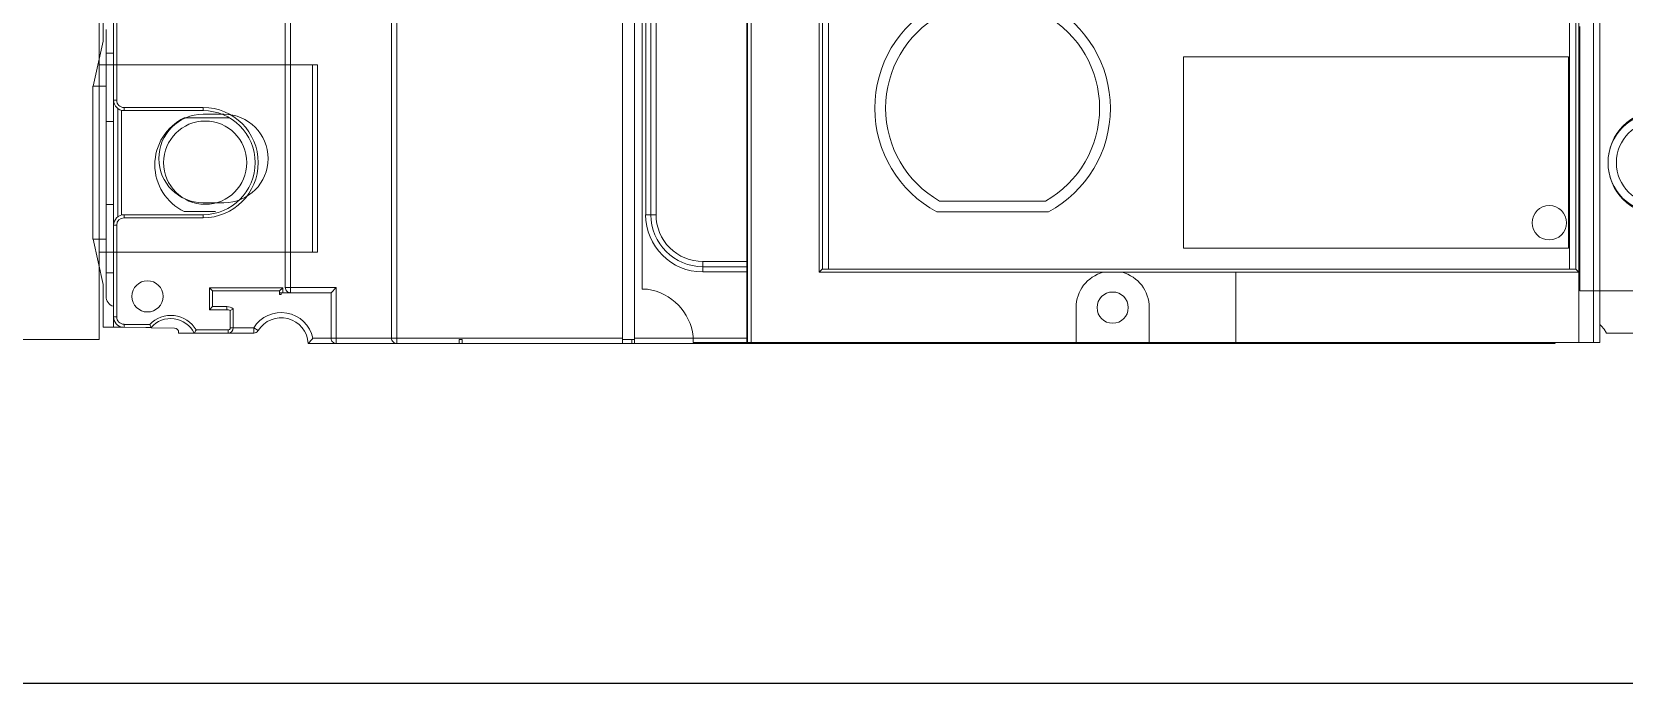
# Model space of a CAD drawing. Header units: millimetres. Extents: x 0 to 69574, y -5 to 41746.
# Drawn here: x 45453.5 to 45606.5, y 16539.4 to 16602 of the extents above; entities that cross this region are included whole.
import ezdxf

# ---------------------------------------------------------------- set-up
doc = ezdxf.new("R2010")
doc.units = ezdxf.units.MM
doc.set_wipeout_variables(frame=1)
doc.layers.add('000-PI-Oprema', color=30, linetype='Continuous', lineweight=5)
doc.layers.add('002-PI-Kabelska kanalica', color=150, linetype='Continuous')

# ---------------------------------------------------------------- blocks, each defined once
blk = doc.blocks.new('*U1083')
at = {"layer": '002-PI-Kabelska kanalica'}
blk.add_line((-20, -100), (-20, 836), dxfattribs=at)
blk = doc.blocks.new('NSX160F C16F3TM100')
at = {"layer": '000-PI-Oprema'}
for p, q in [((45035.66, 41047.34), (45035.66, 41053.35)), ((45031.61, 41044.6), (45031.61, 41051.6)), ((45031.23, 41044.1), (45006.86, 41044.1)), ((45006.93, 41044.6), (45031.66, 41044.6)), ((45036.66, 40922.6), (45036.66, 41042.4)), ((45036.66, 41040.6), (45034.26, 41040.6)), ((45035.74, 41039.53), (45035.82, 41040.02)), ((45035.74, 41039.53), (45036.16, 41039.48)), ((45035.82, 41040.02), (45036.22, 41039.97)), ((45036.16, 41039.48), (45036.22, 41039.97)), ((45036.16, 41003.52), (45036.16, 41039.48)), ((45036.66, 41039.48), (45036.16, 41039.48)), ((44932.43, 41034.4), (45036.16, 41034.4)), ((45036.66, 41033.9), (44931.93, 41033.9)), ((44944.33, 41028.17), (45024.28, 41028.17)), ((45024.28, 41027.37), (45024.28, 41028.17)), ((45024.28, 41027.67), (44944.33, 41027.67)), ((44944.34, 41027.37), (45024.28, 41027.37)), ((45028.98, 41022.67), (45028.98, 41001.21)), ((45028.98, 41022.67), (45029.78, 41022.67)), ((45029.28, 41001.94), (45029.28, 41022.67)), ((45029.78, 41022.67), (45029.78, 41001.82)), ((45032.65, 41002.61), (45032.65, 41000.72)), ((45033.21, 41003.52), (45036.66, 41003.52)), ((45033.77, 41000.72), (45033.77, 41002.61)), ((45028.78, 40960.52), (45028.78, 40999.9)), ((45032.34, 41000.4), (45031.08, 41000.4)), ((45031.08, 41000.4), (45031.08, 40999.4)), ((45031.08, 40999.4), (45032.34, 40999.4)), ((45032.65, 40999.07), (45032.65, 40997.19)), ((45033.77, 40997.19), (45033.77, 40999.07)), ((45035.33, 41000.4), (45034.07, 41000.4)), ((45034.07, 40999.4), (45035.33, 40999.4)), ((45035.33, 40999.4), (45035.33, 41000.4)), ((45029.28, 40960.52), (45029.28, 40997.85)), ((45029.78, 40997.98), (45029.78, 40960.52)), ((45030.48, 40997.52), (45029.9, 40996.76)), ((45029.9, 40996.76), (45031.1, 40995.85)), ((45031.1, 40995.85), (45031.68, 40996.62)), ((45033.21, 40996.28), (45035.81, 40996.28)), ((45036.66, 40996.34), (45035.81, 40996.28)), ((45036.16, 40953.95), (45036.16, 40996.3)), ((45029.78, 40960.52), (45028.78, 40960.52)), ((44944.33, 40955.53), (45024.28, 40955.53)), ((45024.28, 40955.03), (44944.33, 40955.03)), ((45024.28, 40956.03), (44997.84, 40956.03)), ((45024.28, 40956.03), (45024.28, 40955.03)), ((45036.66, 40953.95), (44931.93, 40953.95)), ((45036.26, 40953.95), (45036.26, 40952.8)), ((45036.26, 40953.7), (45036.66, 40953.7)), ((44931.93, 40952.8), (45036.66, 40952.8)), ((45036.16, 40923.03), (45036.16, 40952.8)), ((45036.26, 40937.4), (45036.66, 40937.4)), ((45036.26, 40937.4), (45036.26, 40937.1)), ((45036.66, 40937.1), (45036.26, 40937.1)), ((44931.93, 40931.1), (45036.66, 40931.1)), ((45036.16, 40930.6), (44932.43, 40930.6)), ((45031.28, 40925.3), (45036.66, 40925.3)), ((45031.78, 40924.8), (45031.28, 40925.3)), ((45031.28, 40920.4), (45031.28, 40925.3)), ((45036.16, 40924.8), (45031.78, 40924.8)), ((45031.78, 40919.85), (45031.78, 40924.8)), ((45031.28, 40920.4), (44971.78, 40920.4)), ((44972.25, 40920.9), (45031.78, 40920.9)), ((45031.31, 40920.15), (45031.78, 40920.15)), ((45031.61, 40919.85), (45031.31, 40920.15)), ((45031.31, 40913.1), (45031.31, 40920.15)), ((45031.96, 40919.85), (45031.61, 40919.85)), ((45031.61, 40919.85), (45031.61, 40913.4)), ((45031.96, 40920.01), (45031.78, 40920.01)), ((45031.96, 40920.01), (45031.96, 40919.85)), ((45035.42, 40917.78), (45035.16, 40917.36)), ((45035.16, 40917.36), (45035.66, 40917.36)), ((45035.16, 40917.36), (45035.16, 40915.1)), ((45035.66, 40910.15), (45035.66, 40917.36)), ((45014.98, 40910.68), (45014.98, 40915.04)), ((45033.33, 40915.4), (45035.16, 40915.4)), ((45033.49, 40915.1), (45035.16, 40915.1)), ((45035.66, 40914.9), (45035.36, 40914.9)), ((45035.36, 40911.82), (45035.36, 40914.9)), ((45023.98, 40913.7), (45023.98, 40910.68)), ((45031.61, 40913.4), (45031.31, 40913.1)), ((45031.61, 40913.4), (45033.11, 40913.4)), ((45033.41, 40914.77), (45033.11, 40914.77)), ((45033.11, 40913.4), (45033.11, 40914.77)), ((45033.11, 40913.4), (45033.41, 40913.1)), ((45033.41, 40913.1), (45033.41, 40914.77)), ((45014.28, 40912.5), (45013.98, 40912.5)), ((45013.98, 40904.9), (45013.98, 40912.5)), ((45014.28, 40912.5), (45014.28, 40904.9)), ((45024.58, 40912.5), (45024.28, 40912.5)), ((45024.28, 40904.9), (45024.28, 40912.5)), ((45024.58, 40912.5), (45024.58, 40904.9)), ((45033.41, 40913.1), (45031.31, 40913.1)), ((45035.14, 40907.5), (45035.18, 40909.76)), ((45035.58, 40910.15), (45035.66, 40910.15)), ((45034.82, 40904.9), (45034.83, 40907.37)), ((45035.13, 40907.5), (45035.13, 40907)), ((45035.09, 40904.59), (45035.13, 40907)), ((45003.33, 40904.2), (45013.28, 40904.2)), ((45013.28, 40903.9), (45013.28, 40904.2)), ((45013.98, 40904.9), (45014.28, 40904.9)), ((45014.08, 40904.3), (45024.48, 40904.3)), ((45024.28, 40904.67), (45014.28, 40904.67)), ((45024.28, 40904.9), (45024.58, 40904.9)), ((45034.1, 40904.2), (45025.28, 40904.2)), ((45025.28, 40904.2), (45025.28, 40903.9)), ((45034.1, 40903.9), (45034.1, 40904.2)), ((45034.8, 40904.9), (45035.09, 40904.9)), ((45035.09, 40902.89), (45035.09, 40904.59)), ((45003.03, 40903.9), (45035.09, 40903.9)), ((45007.59, 40902.89), (45003.03, 40902.89)), ((45006.48, 40903.17), (45032.13, 40903.17)), ((45011.94, 40901.93), (45007.59, 40902.89)), ((45008.76, 40903.17), (45008.76, 40903.9)), ((45011.93, 40903.17), (45011.93, 40901.9)), ((45015.31, 40903.17), (45015.31, 40903.9)), ((45023.31, 40903.17), (45023.31, 40903.9)), ((45026.63, 40901.9), (45026.63, 40903.17)), ((45030.98, 40902.89), (45026.63, 40901.93)), ((45029.86, 40903.9), (45029.86, 40903.17)), ((45035.09, 40902.89), (45030.98, 40902.89)), ((45026.63, 40901.9), (45011.93, 40901.9))]:
    blk.add_line(p, q, dxfattribs=at)
for centre, radius in [((45019.28, 41052.3), 4), ((45033.21, 40999.9), 2.86), ((45019.28, 40912.7), 4), ((45032.13, 40907.15), 1.5)]:
    blk.add_circle(centre, radius, dxfattribs=at)
for centre, radius, start, end in [((45019.28, 41052.5), 5, 180, 0), ((45036.78, 41045), 2.6, 115.6384, 267.2443), ((45001.81, 41045.1), 5.15, 185.5715, 354.4285), ((45043.77, 41033.62), 16.34, 137.7915, 140.1157), ((45036.81, 41045.1), 5.67, 190.1582, 259.158), ((45036.81, 41045.1), 5.17, 185.5499, 258.9913), ((45036.16, 41039.48), 0.5, 0, 82.6857), ((45036.16, 41033.9), 0.5, 0, 90), ((45024.28, 41022.67), 5.49, 359.9939, 89.998), ((45024.28, 41022.67), 4.99, 359.997, 90.0037), ((45024.28, 41022.67), 4.69, 359.9702, 90.023), ((45033.21, 40999.9), 3.62, 90, 221.0356), ((45033.21, 40999.9), 2.77, 78.2703, 101.7297), ((45033.21, 40999.9), 4.43, 152.5175, 207.4825), ((45021.12, 40968.57), 34.35, 75.4086, 76.2687), ((45033.21, 40999.9), 3.93, 150.7853, 209.2147), ((45033.21, 40999.9), 1, 124.2289, 150), ((45033.21, 40999.9), 1, 30, 55.7711), ((45033.21, 40999.9), 1, 210, 235.7711), ((45033.21, 40999.9), 1, 304.2289, 330), ((45021.29, 41030.57), 33.68, 283.7227, 284.5999), ((45033.21, 40999.9), 3.62, 244.9644, 270), ((45033.21, 40999.9), 2.77, 258.2703, 281.7297), ((45024.28, 40960.52), 4.5, 269.9837, 0.0101), ((45024.28, 40960.52), 5.5, 269.9883, 359.9587), ((45024.28, 40960.52), 5, 269.9982, 359.9925), ((45036.16, 40931.1), 0.5, 270, 0), ((45036.16, 40925.3), 0.5, 270, 0), ((45036.78, 40920), 3.1, 101.6313, 238.386), ((45036.78, 40920), 2.6, 92.7509, 238.386), ((45031.28, 40920.9), 0.5, 270, 0), ((45019.28, 40912.5), 5.3, 0, 180), ((45019.28, 40912.5), 5, 0, 180), ((45035.16, 40917.36), 0.5, 0, 58.386), ((45034.11, 40914.77), 1, 140.805, 180), ((45034.11, 40914.77), 0.7, 151.6907, 180.0001), ((45035.16, 40914.9), 0.5, 0, 90), ((45035.16, 40914.9), 0.2, 360, 90), ((45019.48, 40912.86), 5, 205.8419, 334.1581), ((45036.76, 40909.4), 2.8, 120, 226.4264), ((45036.76, 40909.4), 2.5, 116.1039, 229.3074), ((45030.49, 40903.36), 9.77, 58.0275, 60.0796), ((45035.58, 40909.75), 0.4, 90, 179), ((45029.91, 40918.87), 12.51, 293.1616, 294.6645), ((45013.28, 40904.9), 0.7, 270, 0), ((45013.28, 40904.9), 1, 270.3095, 0), ((45025.28, 40904.9), 1, 180, 270.3095), ((45025.28, 40904.9), 0.7, 180, 270), ((45034.1, 40904.9), 0.7, 269.9999, 0), ((45034.1, 40904.9), 1, 270, 353.0216), ((45032.13, 40904.17), 1, 270, 342.5163)]:
    blk.add_arc(centre, radius, start, end, dxfattribs=at)
for points, knots in [([(45036.16, 40923.03), (45036.22, 40922.99), (45036.39, 40922.84), (45036.55, 40922.7), (45036.66, 40922.6)], [0, 0, 0, 0, 0.339734, 1, 1, 1, 1]), ([(45033.33, 40915.4), (45033.34, 40915.39), (45033.39, 40915.29), (45033.44, 40915.19), (45033.49, 40915.1)], [0, 0, 0, 0, 0.084494, 1, 1, 1, 1])]:
    blk.add_open_spline(points, degree=3, knots=knots, dxfattribs=at)
blk = doc.blocks.new('LV429337T')
at = {"layer": '000-PI-Oprema'}
for p, q in [((45912.73, 38133.85), (45912.73, 38133.35)), ((45972.16, 38133.85), (45912.73, 38133.85)), ((45907.61, 38128.97), (45908.19, 38128.97))]:
    blk.add_line(p, q, dxfattribs=at)
blk.add_arc((45907.61, 38134.1), 5.17, 276.4253, 351.6588, dxfattribs=at)
blk.add_wipeout([(45907.61, 38123.79), (46012.11, 38123.79), (46012.11, 38041.85), (45907.61, 38041.85)]).dxf.layer = '000-PI-Oprema'
for p, q in [((45907.61, 38041.85), (45907.61, 38128.97)), ((45907.61, 38123.79), (46012.11, 38123.79)), ((45907.61, 38123.74), (46012.11, 38123.74)), ((46012.11, 38123.38), (45907.61, 38123.38)), ((45914.36, 38043.85), (45914.36, 38116.85)), ((45914.36, 38116.85), (45914.66, 38116.56)), ((45914.36, 38116.85), (46005.36, 38116.85)), ((45914.66, 38116.55), (45914.66, 38044.15)), ((45914.66, 38116.55), (46005.06, 38116.55)), ((46005.06, 38115.95), (45914.66, 38115.95)), ((45920.16, 38105.55), (45920.16, 38094.83)), ((45921.2, 38095.1), (45921.2, 38105.29)), ((45907.61, 38092.17), (45910.96, 38092.17)), ((45907.61, 38085.13), (45910.96, 38085.13)), ((45916.66, 38081.86), (45916.66, 38044.85)), ((45935.07, 38081.86), (45916.66, 38081.86)), ((45935.07, 38044.85), (45935.07, 38081.86)), ((45907.61, 38076.83), (45914.36, 38076.83)), ((45914.66, 38044.75), (46005.06, 38044.75)), ((45916.66, 38044.85), (45935.07, 38044.85)), ((45907.61, 38043.85), (46012.11, 38043.85)), ((45914.36, 38043.85), (45914.66, 38044.15)), ((46005.06, 38044.15), (45914.66, 38044.15)), ((45907.61, 38042.45), (46012.11, 38042.45)), ((45907.61, 38041.85), (46012.11, 38041.85))]:
    blk.add_line(p, q, dxfattribs=at)
for centre, radius in [((45910.96, 38088.65), 1.5), ((45919.11, 38046.7), 1.65)]:
    blk.add_circle(centre, radius, dxfattribs=at)
for radius, start, end in [(11.32, 28.4572, 151.7288), (10.28, 29.691, 150.309), (10.28, 209.691, 330.309), (11.32, 208.2712, 331.5428)]:
    blk.add_arc((45930.13, 38100.19), radius, start, end, dxfattribs=at)
for start_param, end_param in [(-2.880063, -1.570796), (1.570796, 2.879911)]:
    blk.add_ellipse((45910.96, 38088.65), major_axis=(-3.52, 0), ratio=0.999924, start_param=start_param, end_param=end_param, dxfattribs=at)
blk = doc.blocks.new('LVS04033')
at = {"layer": '000-PI-Oprema'}
for p, q in [((46136.12, 38201.79), (46154.12, 38201.79)), ((46136.12, 38201.79), (46136.12, 38180.79)), ((46136.12, 38201.29), (46154.12, 38201.29)), ((46154.12, 38201.79), (46154.12, 38180.79)), ((46140.87, 38190.79), (46140.87, 38192.79)), ((46149.37, 38192.79), (46149.37, 38190.79)), ((46162.52, 38180.79), (46058.12, 38180.79)), ((46162.52, 38180.79), (46162.52, 38061.77))]:
    blk.add_line(p, q, dxfattribs=at)
for centre, start, end in [((46145.12, 38192.79), 0, 180), ((46145.12, 38190.79), 180, 0)]:
    blk.add_arc(centre, 4.25, start, end, dxfattribs=at)
blk = doc.blocks.new('LV429517')
at = {"layer": '000-PI-Oprema'}
for p, q in [((47976.54, 38393.35), (47976.54, 38388.5)), ((47976.54, 38388.5), (47951.15, 38388.5))]:
    blk.add_line(p, q, dxfattribs=at)
blk.add_arc((47964.24, 38396), 4.8, 180, 0, dxfattribs=at)

msp = doc.modelspace()

# ---------------------------------------------------------------- block references
at = {"rotation": 270}
msp.add_blockref('*U1083', (45390.483, 16519.404), dxfattribs=at)
at = {"layer": '000-PI-Oprema', "rotation": 270}
for name, p in [('LVS04033', (7279.19, 62734.936)), ('NSX160F C16F3TM100', (4557.484, 61608.7))]:
    msp.add_blockref(name, p, dxfattribs=at)

# ---------------------------------------------------------------- next in the draw order: block references
at = {"layer": '000-PI-Oprema', "rotation": 90}
msp.add_blockref('LV429337T', (83646.035, -29335.47), dxfattribs=at)

# ---------------------------------------------------------------- next in the draw order: block references
at = {"layer": '000-PI-Oprema', "ltscale": 0.25, "rotation": 270}
msp.add_blockref('LV429517', (7213.782, 64553.655), dxfattribs=at)

doc.saveas('drawing.dxf')
